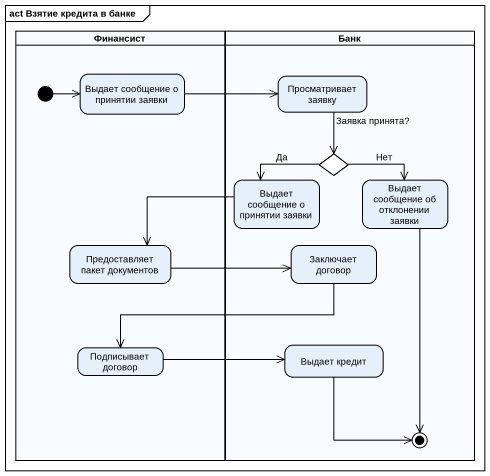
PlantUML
@startuml
mainframe act Взятие кредита в банке
hide empty description
state Финансист <<partition>> {
  state "Выдает сообщение о принятии заявки" as Выдает_сообщение_о_принятии
  state "Предоставляет пакет документов" as Предоставляет_пакет
  state "Подписывает договор" as Подписывает_договор
  [*] -right-> Выдает_сообщение_о_принятии
}
state Банк <<partition>> {
  state "Просматривает заявку" as Просматривает_заявку
  state "Заявка принята?" as Заявка_принята <<choice>>
  state "Выдает сообщение о принятии заявки" as Выдает_сообщение_о_принятии_2
  state "Выдает сообщение об отклонении заявки" as Выдает_сообщение_об
  state "Заключает договор" as Заключает_договор
  state "Выдает кредит" as Выдает_кредит
  Выдает_сообщение_об --> [*]
  Выдает_кредит --> [*]
}
Выдает_сообщение_о_принятии -right-> Просматривает_заявку
Просматривает_заявку --> Заявка_принята
Заявка_принята --> Выдает_сообщение_о_принятии_2 : Да
Заявка_принята -right-> Выдает_сообщение_об : Нет
Выдает_сообщение_о_принятии_2 -left-> Предоставляет_пакет
Предоставляет_пакет -right-> Заключает_договор
Заключает_договор -left-> Подписывает_договор
Подписывает_договор -right-> Выдает_кредит
@enduml
